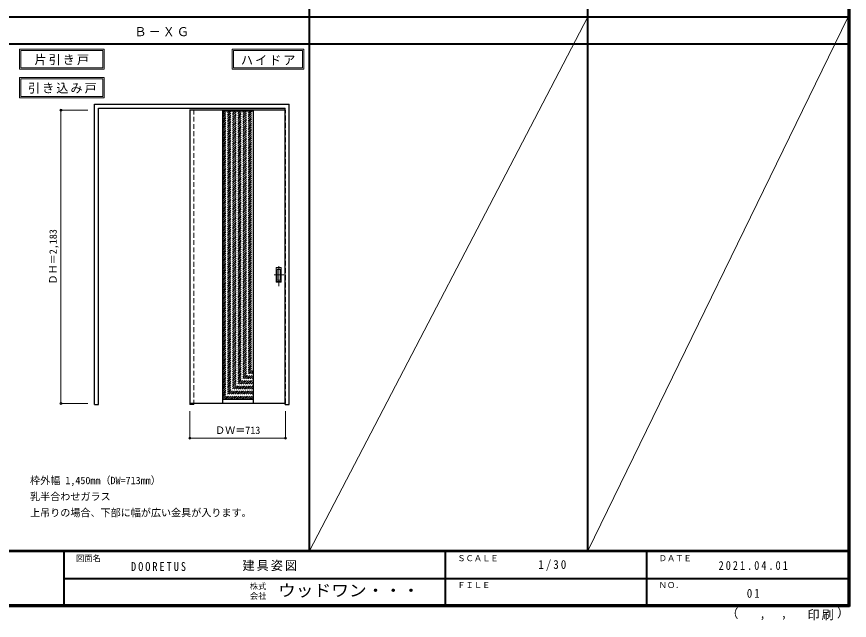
# Model space of a CAD drawing. Units: millimetres, scale not verified. Extents: x -6000 to 5700, y -4307 to 4175.
# Drawn here: x -502 to 5700, y -4307 to 186 of the extents above; entities that cross this region are included whole.
import ezdxf
from ezdxf.enums import TextEntityAlignment as Align

# ---------------------------------------------------------------- set-up
doc = ezdxf.new("R2010")
doc.units = ezdxf.units.MM
doc.header["$LTSCALE"] = 30
doc.header["$PDMODE"] = 32
doc.header["$PDSIZE"] = 15
doc.linetypes.add('CHAIN1', pattern=[8, 5, -1, 1, -1])
doc.linetypes.add('DASHED1', pattern=[1.8, 1.2, -0.6])
for name, color, linetype, lineweight in [('0-2_扉', 4, 'DASHED1', 9), ('0-3_仕上げ', 7, 'Continuous', 18), ('0-4_枠', 3, 'Continuous', 25), ('0-6_引手', 7, 'Continuous', 18), ('0-A_文字', 7, 'Continuous', 18), ('0-B_寸法', 7, 'Continuous', 9), ('0-C_ハッチ', 4, 'DASHED1', 9), ('F-1_枠', 6, 'Continuous', 40), ('F-A_文字', 7, 'Continuous', 18)]:
    doc.layers.add(name, color=color, linetype=linetype, lineweight=lineweight)
doc.styles.add('ＭＳ ゴシック', font='')
doc.styles.get('ＭＳ ゴシック').set_extended_font_data('MS Gothic')

msp = doc.modelspace()

# ---------------------------------------------------------------- linework, layer by layer
at = {"layer": '0-2_扉', "color": 3, "linetype": 'Continuous', "lineweight": 25}
for p, q in [((788, -509.75), (788, -2692.75)), ((1498, -509.75), (788, -509.75)), ((1498, -2692.75), (788, -2692.75))]:
    msp.add_line(p, q, dxfattribs=at)
at = {"layer": '0-2_扉'}
for p, q in [((788, -509.75), (788, -513.75)), ((1498, -509.75), (1501, -509.75)), ((1501, -2692.75), (1501, -509.75)), ((1498, -2692.75), (1501, -2692.75))]:
    msp.add_line(p, q, dxfattribs=at)
at = {"layer": '0-3_仕上げ', "color": 3, "lineweight": 25}
for p, q in [((1030.5, -509.53), (1030.5, -2692.75)), ((1258.5, -509.53), (1258.5, -2692.75))]:
    msp.add_line(p, q, dxfattribs=at)
at = {"layer": '0-3_仕上げ'}
for p, q in [((1030.5, -517.53), (1258.5, -517.53)), ((1258.5, -2662.86), (1030.5, -2662.86))]:
    msp.add_line(p, q, dxfattribs=at)
at = {"layer": '0-4_枠'}
for p, q in [((78, -2701.25), (78, -466.25)), ((78, -466.25), (1528, -466.25)), ((1528, -2701.25), (1528, -466.25)), ((108, -496.25), (1498, -496.25)), ((108, -2701.25), (108, -496.25)), ((1498, -2701.25), (1498, -496.25)), ((78, -2701.25), (108, -2701.25)), ((1498, -2701.25), (1528, -2701.25))]:
    msp.add_line(p, q, dxfattribs=at)
at = {"layer": '0-4_枠', "color": 4, "linetype": 'DASHED1', "lineweight": 9}
for p, q in [((788, -2701.25), (788, -496.25)), ((818, -2701.25), (818, -496.25)), ((788, -2701.25), (818, -2701.25))]:
    msp.add_line(p, q, dxfattribs=at)
at = {"layer": '0-6_引手', "linetype": 'CHAIN1'}
for p, q in [((1450, -1820.48), (1450, -1649.63)), ((1488.07, -1735.25), (1415.56, -1735.25))]:
    msp.add_line(p, q, dxfattribs=at)
at = {"layer": '0-6_引手'}
for p, q in [((1469, -1680.25), (1431, -1680.25)), ((1431, -1790.25), (1431, -1680.25)), ((1462.5, -1696.25), (1437.5, -1696.25)), ((1437.5, -1774.25), (1437.5, -1696.25)), ((1462.5, -1774.25), (1462.5, -1696.25)), ((1469, -1790.25), (1469, -1680.25)), ((1469, -1790.25), (1431, -1790.25)), ((1462.5, -1774.25), (1437.5, -1774.25))]:
    msp.add_line(p, q, dxfattribs=at)
at = {"layer": '0-6_引手', "linetype": 'DASHED1'}
for p, q in [((1434, -1786.25), (1434, -1684.25)), ((1466, -1786.25), (1434, -1786.25))]:
    msp.add_line(p, q, dxfattribs=at)
msp.add_lwpolyline([(1466, -1786.25), (1466, -1684.25), (1434, -1684.25)], dxfattribs=at)
at = {"layer": '0-A_文字'}
for p, q in [((-482, -55.5), (-482, -205.5)), ((1103.67, -55.5), (1103.67, -205.5)), ((-472, -65.5), (-472, -195.5)), ((-472, -65.5), (139.03, -65.5)), ((139.03, -65.5), (139.03, -195.5)), ((1113.67, -65.5), (1628, -65.5)), ((1628, -65.5), (1628, -195.5)), ((-482, -205.5), (149.03, -205.5)), ((-472, -195.5), (139.03, -195.5)), ((1103.67, -205.5), (1638, -205.5)), ((-482, -266.97), (-482, -416.97)), ((-472, -276.97), (-472, -406.97)), ((-472, -276.97), (139.03, -276.97)), ((139.03, -276.97), (139.03, -406.97)), ((-482, -416.97), (149.03, -416.97)), ((-472, -406.97), (139.03, -406.97))]:
    msp.add_line(p, q, dxfattribs=at)
for points in [[(-482, -55.5), (149.03, -55.5), (149.03, -205.5)], [(1103.67, -55.5), (1638, -55.5), (1638, -205.5)], [(1113.67, -65.5), (1113.67, -195.5), (1628, -195.5)], [(-482, -266.97), (149.03, -266.97), (149.03, -416.97)]]:
    msp.add_lwpolyline(points, dxfattribs=at)
at = {"layer": '0-B_寸法', "color": 4}
for p, q in [((-172, -509.75), (28, -509.75)), ((-172, -509.75), (-172, -2692.75)), ((-172, -2692.75), (28, -2692.75)), ((1501, -2951.25), (1501, -2751.25))]:
    msp.add_line(p, q, dxfattribs=at)
msp.add_lwpolyline([(1501, -2951.25), (788, -2951.25), (788, -2751.25)], dxfattribs=at)
at = {"layer": '0-B_寸法'}
for p in [(-172, -509.75), (-172, -2692.75), (788, -2951.25), (1501, -2951.25)]:
    msp.add_point(p, dxfattribs=at)
at = {"layer": '0-C_ハッチ'}
for p, q in [((1030.5, -737.27), (1250.23, -517.53)), ((1030.5, -723.12), (1236.09, -517.53)), ((1030.5, -708.98), (1221.95, -517.53)), ((1030.5, -694.84), (1207.81, -517.53)), ((1030.5, -680.7), (1193.67, -517.53)), ((1030.5, -666.56), (1179.52, -517.53)), ((1030.5, -652.41), (1165.38, -517.53)), ((1030.5, -638.27), (1151.24, -517.53)), ((1030.5, -624.13), (1137.1, -517.53)), ((1030.5, -609.99), (1122.96, -517.53)), ((1030.5, -595.85), (1108.81, -517.53)), ((1030.5, -581.7), (1094.67, -517.53)), ((1030.5, -567.56), (1080.53, -517.53)), ((1030.5, -553.42), (1066.39, -517.53)), ((1030.5, -539.28), (1052.25, -517.53)), ((1030.5, -525.13), (1038.1, -517.53)), ((1030.5, -751.41), (1258.5, -523.41)), ((1030.5, -765.55), (1258.5, -537.55)), ((1030.5, -779.69), (1258.5, -551.69)), ((1030.5, -793.84), (1258.5, -565.84)), ((1030.5, -807.98), (1258.5, -579.98)), ((1030.5, -822.12), (1258.5, -594.12)), ((1030.5, -836.26), (1258.5, -608.26)), ((1030.5, -850.4), (1258.5, -622.4)), ((1030.5, -864.55), (1258.5, -636.55)), ((1030.5, -878.69), (1258.5, -650.69)), ((1030.5, -892.83), (1258.5, -664.83)), ((1030.5, -906.97), (1258.5, -678.97)), ((1030.5, -921.11), (1258.5, -693.11)), ((1030.5, -935.26), (1258.5, -707.26)), ((1030.5, -949.4), (1258.5, -721.4)), ((1030.5, -963.54), (1258.5, -735.54)), ((1030.5, -977.68), (1258.5, -749.68)), ((1030.5, -991.83), (1258.5, -763.83)), ((1030.5, -1005.97), (1258.5, -777.97)), ((1030.5, -1020.11), (1258.5, -792.11)), ((1030.5, -1034.25), (1258.5, -806.25)), ((1030.5, -1048.39), (1258.5, -820.39)), ((1030.5, -1062.54), (1258.5, -834.54)), ((1030.5, -1076.68), (1258.5, -848.68)), ((1030.5, -1090.82), (1258.5, -862.82)), ((1030.5, -1104.96), (1258.5, -876.96)), ((1030.5, -1119.1), (1258.5, -891.1)), ((1030.5, -1133.25), (1258.5, -905.25)), ((1030.5, -1147.39), (1258.5, -919.39)), ((1030.5, -1161.53), (1258.5, -933.53)), ((1030.5, -1175.67), (1258.5, -947.67)), ((1030.5, -1189.82), (1258.5, -961.82)), ((1030.5, -1203.96), (1258.5, -975.96)), ((1030.5, -1218.1), (1258.5, -990.1)), ((1030.5, -1232.24), (1258.5, -1004.24)), ((1030.5, -1246.38), (1258.5, -1018.38)), ((1030.5, -1260.53), (1258.5, -1032.53)), ((1030.5, -1274.67), (1258.5, -1046.67)), ((1030.5, -1288.81), (1258.5, -1060.81)), ((1030.5, -1302.95), (1258.5, -1074.95)), ((1030.5, -1317.09), (1258.5, -1089.09)), ((1030.5, -1331.24), (1258.5, -1103.24)), ((1030.5, -1345.38), (1258.5, -1117.38)), ((1030.5, -1359.52), (1258.5, -1131.52)), ((1030.5, -1373.66), (1258.5, -1145.66)), ((1030.5, -1387.81), (1258.5, -1159.81)), ((1030.5, -1401.95), (1258.5, -1173.95)), ((1030.5, -1416.09), (1258.5, -1188.09)), ((1030.5, -1430.23), (1258.5, -1202.23)), ((1030.5, -1444.37), (1258.5, -1216.37)), ((1030.5, -1458.52), (1258.5, -1230.52)), ((1030.5, -1472.66), (1258.5, -1244.66)), ((1030.5, -1486.8), (1258.5, -1258.8)), ((1030.5, -1500.94), (1258.5, -1272.94)), ((1030.5, -1515.08), (1258.5, -1287.08)), ((1030.5, -1529.23), (1258.5, -1301.23)), ((1030.5, -1543.37), (1258.5, -1315.37)), ((1030.5, -1557.51), (1258.5, -1329.51)), ((1030.5, -1571.65), (1258.5, -1343.65)), ((1030.5, -1585.8), (1258.5, -1357.8)), ((1030.5, -1599.94), (1258.5, -1371.94)), ((1030.5, -1614.08), (1258.5, -1386.08)), ((1030.5, -1628.22), (1258.5, -1400.22)), ((1030.5, -1642.36), (1258.5, -1414.36)), ((1030.5, -1656.51), (1258.5, -1428.51)), ((1030.5, -1670.65), (1258.5, -1442.65)), ((1030.5, -1684.79), (1258.5, -1456.79)), ((1030.5, -1698.93), (1258.5, -1470.93)), ((1030.5, -1713.07), (1258.5, -1485.07)), ((1030.5, -1727.22), (1258.5, -1499.22)), ((1030.5, -1741.36), (1258.5, -1513.36)), ((1030.5, -1755.5), (1258.5, -1527.5)), ((1030.5, -1769.64), (1258.5, -1541.64)), ((1030.5, -1783.79), (1258.5, -1555.79)), ((1030.5, -1797.93), (1258.5, -1569.93)), ((1030.5, -1812.07), (1258.5, -1584.07)), ((1030.5, -1826.21), (1258.5, -1598.21)), ((1030.5, -1840.35), (1258.5, -1612.35)), ((1030.5, -1854.5), (1258.5, -1626.5)), ((1030.5, -1868.64), (1258.5, -1640.64)), ((1030.5, -1882.78), (1258.5, -1654.78)), ((1030.5, -1896.92), (1258.5, -1668.92)), ((1030.5, -1911.06), (1258.5, -1683.06)), ((1030.5, -1925.21), (1258.5, -1697.21)), ((1030.5, -1939.35), (1258.5, -1711.35)), ((1030.5, -1953.49), (1258.5, -1725.49)), ((1030.5, -1967.63), (1258.5, -1739.63)), ((1030.5, -1981.77), (1258.5, -1753.77)), ((1030.5, -1995.92), (1258.5, -1767.92)), ((1030.5, -2010.06), (1258.5, -1782.06)), ((1030.5, -2024.2), (1258.5, -1796.2)), ((1030.5, -2038.34), (1258.5, -1810.34)), ((1030.5, -2052.49), (1258.5, -1824.49)), ((1030.5, -2066.63), (1258.5, -1838.63)), ((1030.5, -2080.77), (1258.5, -1852.77)), ((1030.5, -2094.91), (1258.5, -1866.91)), ((1030.5, -2109.05), (1258.5, -1881.05)), ((1030.5, -2123.2), (1258.5, -1895.2)), ((1030.5, -2137.34), (1258.5, -1909.34)), ((1030.5, -2151.48), (1258.5, -1923.48)), ((1030.5, -2165.62), (1258.5, -1937.62)), ((1030.5, -2179.76), (1258.5, -1951.76)), ((1030.5, -2193.91), (1258.5, -1965.91)), ((1030.5, -2208.05), (1258.5, -1980.05)), ((1030.5, -2222.19), (1258.5, -1994.19)), ((1030.5, -2236.33), (1258.5, -2008.33)), ((1030.5, -2250.48), (1258.5, -2022.48)), ((1030.5, -2264.62), (1258.5, -2036.62)), ((1030.5, -2278.76), (1258.5, -2050.76)), ((1030.5, -2292.9), (1258.5, -2064.9)), ((1030.5, -2307.04), (1258.5, -2079.04)), ((1030.5, -2321.19), (1258.5, -2093.19)), ((1030.5, -2335.33), (1258.5, -2107.33)), ((1030.5, -2349.47), (1258.5, -2121.47)), ((1030.5, -2363.61), (1258.5, -2135.61)), ((1030.5, -2377.75), (1258.5, -2149.75)), ((1030.5, -2391.9), (1258.5, -2163.9)), ((1030.5, -2406.04), (1258.5, -2178.04)), ((1030.5, -2420.18), (1258.5, -2192.18)), ((1030.5, -2434.32), (1258.5, -2206.32)), ((1030.5, -2448.47), (1258.5, -2220.47)), ((1030.5, -2462.61), (1258.5, -2234.61)), ((1030.5, -2476.75), (1258.5, -2248.75)), ((1030.5, -2490.89), (1258.5, -2262.89)), ((1030.5, -2505.03), (1258.5, -2277.03)), ((1030.5, -2519.18), (1258.5, -2291.18)), ((1030.5, -2533.32), (1258.5, -2305.32)), ((1030.5, -2547.46), (1258.5, -2319.46)), ((1030.5, -2561.6), (1258.5, -2333.6)), ((1030.5, -2575.74), (1258.5, -2347.74)), ((1030.5, -2589.89), (1258.5, -2361.89)), ((1030.5, -2604.03), (1258.5, -2376.03)), ((1030.5, -2618.17), (1258.5, -2390.17)), ((1030.5, -2632.31), (1258.5, -2404.31)), ((1030.5, -2646.46), (1258.5, -2418.46)), ((1030.5, -2660.6), (1258.5, -2432.6)), ((1042.38, -2662.86), (1258.5, -2446.74)), ((1056.52, -2662.86), (1258.5, -2460.88)), ((1070.66, -2662.86), (1258.5, -2475.02)), ((1084.81, -2662.86), (1258.5, -2489.17)), ((1098.95, -2662.86), (1258.5, -2503.31)), ((1113.09, -2662.86), (1258.5, -2517.45)), ((1127.23, -2662.86), (1258.5, -2531.59)), ((1141.38, -2662.86), (1258.5, -2545.73)), ((1155.52, -2662.86), (1258.5, -2559.88)), ((1169.66, -2662.86), (1258.5, -2574.02)), ((1183.8, -2662.86), (1258.5, -2588.16)), ((1197.94, -2662.86), (1258.5, -2602.3)), ((1212.09, -2662.86), (1258.5, -2616.45)), ((1226.23, -2662.86), (1258.5, -2630.59)), ((1240.37, -2662.86), (1258.5, -2644.73)), ((1254.51, -2662.86), (1258.5, -2658.87))]:
    msp.add_line(p, q, dxfattribs=at)
at = {"layer": 'F-1_枠'}
for p, q in [((1678, -3790), (1678, 4175)), ((3752, -3790), (3752, 4175)), ((5690, 4175), (5690, -4205)), ((5695, 4175), (5695, -4205)), ((5700, 4175), (5700, -4205)), ((-6000, 184.5), (5700, 184.5)), ((-6000, -15.5), (5700, -15.5)), ((5700, -3790), (-6000, -3790)), ((5700, -3795), (-6000, -3795)), ((-150, -3795), (-150, -4195)), ((2690, -3795), (2690, -4195)), ((4190, -3795), (4190, -4195)), ((-150, -3995), (5690, -3995.01)), ((5700, -4195), (-6000, -4195)), ((5700, -4200), (-6000, -4200)), ((5700, -4205), (-6000, -4205))]:
    msp.add_line(p, q, dxfattribs=at)
at = {"layer": 'F-A_文字'}
for p, q in [((1678, -3790), (3752, 184.5)), ((3752, -3790), (5690, 184.5))]:
    msp.add_line(p, q, dxfattribs=at)

# ---------------------------------------------------------------- texts
at = {"layer": '0-A_文字', "style": 'ＭＳ ゴシック'}
for s, p in [('枠外幅 1,450mm（DW=713mm）', (-402, -3310)), ('乳半合わせガラス', (-402, -3430)), ('上吊りの場合、下部に幅が広い金具が入ります。', (-402, -3550))]:
    msp.add_text(s, height=54.99, dxfattribs=at).set_placement(p, align=Align.BOTTOM_LEFT)
at = {"layer": '0-A_文字', "char_height": 65.98, "attachment_point": 7, "style": 'ＭＳ ゴシック'}
for s, insert in [('\\T1.17;Ｂ－ＸＧ', (375.5, 39.5)), ('\\T1.17;片引き戸', (-368.98, -175.5)), ('\\T1.17;ハイドア', (1168.34, -175.5)), ('\\T1.17;引き込み戸', (-417.34, -386.97))]:
    msp.add_mtext(s, dxfattribs=dict(at, insert=insert))
at = {"layer": '0-B_寸法', "style": 'ＭＳ ゴシック'}
msp.add_text('ＤＨ＝2,183', height=54.99, rotation=90, dxfattribs=at).set_placement((-187, -1807.5), align=Align.BOTTOM_LEFT)
msp.add_text('ＤＷ＝713', height=54.99, dxfattribs=at).set_placement((975.75, -2936.25), align=Align.BOTTOM_LEFT)
at = {"layer": 'F-A_文字', "style": 'ＭＳ ゴシック'}
for s, height, p in [('図面名', 43.99, (-60, -3880)), ('ＳＣＡＬＥ', 43.99, (2780, -3880)), ('ＤＡＴＥ', 43.99, (4280, -3880)), ('株式', 43.99, (1235, -4089)), ('ＦＩＬＥ', 43.99, (2780, -4080)), ('ＮＯ．', 43.99, (4280, -4080)), ('会社', 43.99, (1235, -4161)), ('（', 65.98, (4784.03, -4308.31)), ('）', 65.98, (5608.4, -4304.13)), (',', 65.98, (5031.28, -4308.31)), (',', 65.98, (5190.2, -4305.53))]:
    msp.add_text(s, height=height, dxfattribs=at).set_placement(p, align=Align.BOTTOM_LEFT)
at = {"layer": 'F-A_文字', "style": 'ＭＳ ゴシック', "width": 1.1}
msp.add_text('ウッドワン・・・', height=87.98, dxfattribs=at).set_placement((1445, -4155), align=Align.BOTTOM_LEFT)
at = {"layer": 'F-A_文字', "char_height": 65.98, "attachment_point": 7, "style": 'ＭＳ ゴシック'}
for s, insert in [('\\T1.39;\\W0.85;DOORETUS', (350, -3940.79)), ('\\T1.17;建具姿図', (1180.42, -3940)), ('\\T1.38;\\W0.9;1/30', (3383.75, -3940)), ('\\T1.39;\\W0.85;2021.04.01', (4726.25, -3932.5)), ('\\T1.36;\\W0.9;01', (4936.25, -4140)), ('\\T1.17;印刷', (5388.15, -4306.92))]:
    msp.add_mtext(s, dxfattribs=dict(at, insert=insert))

doc.saveas('drawing.dxf')
